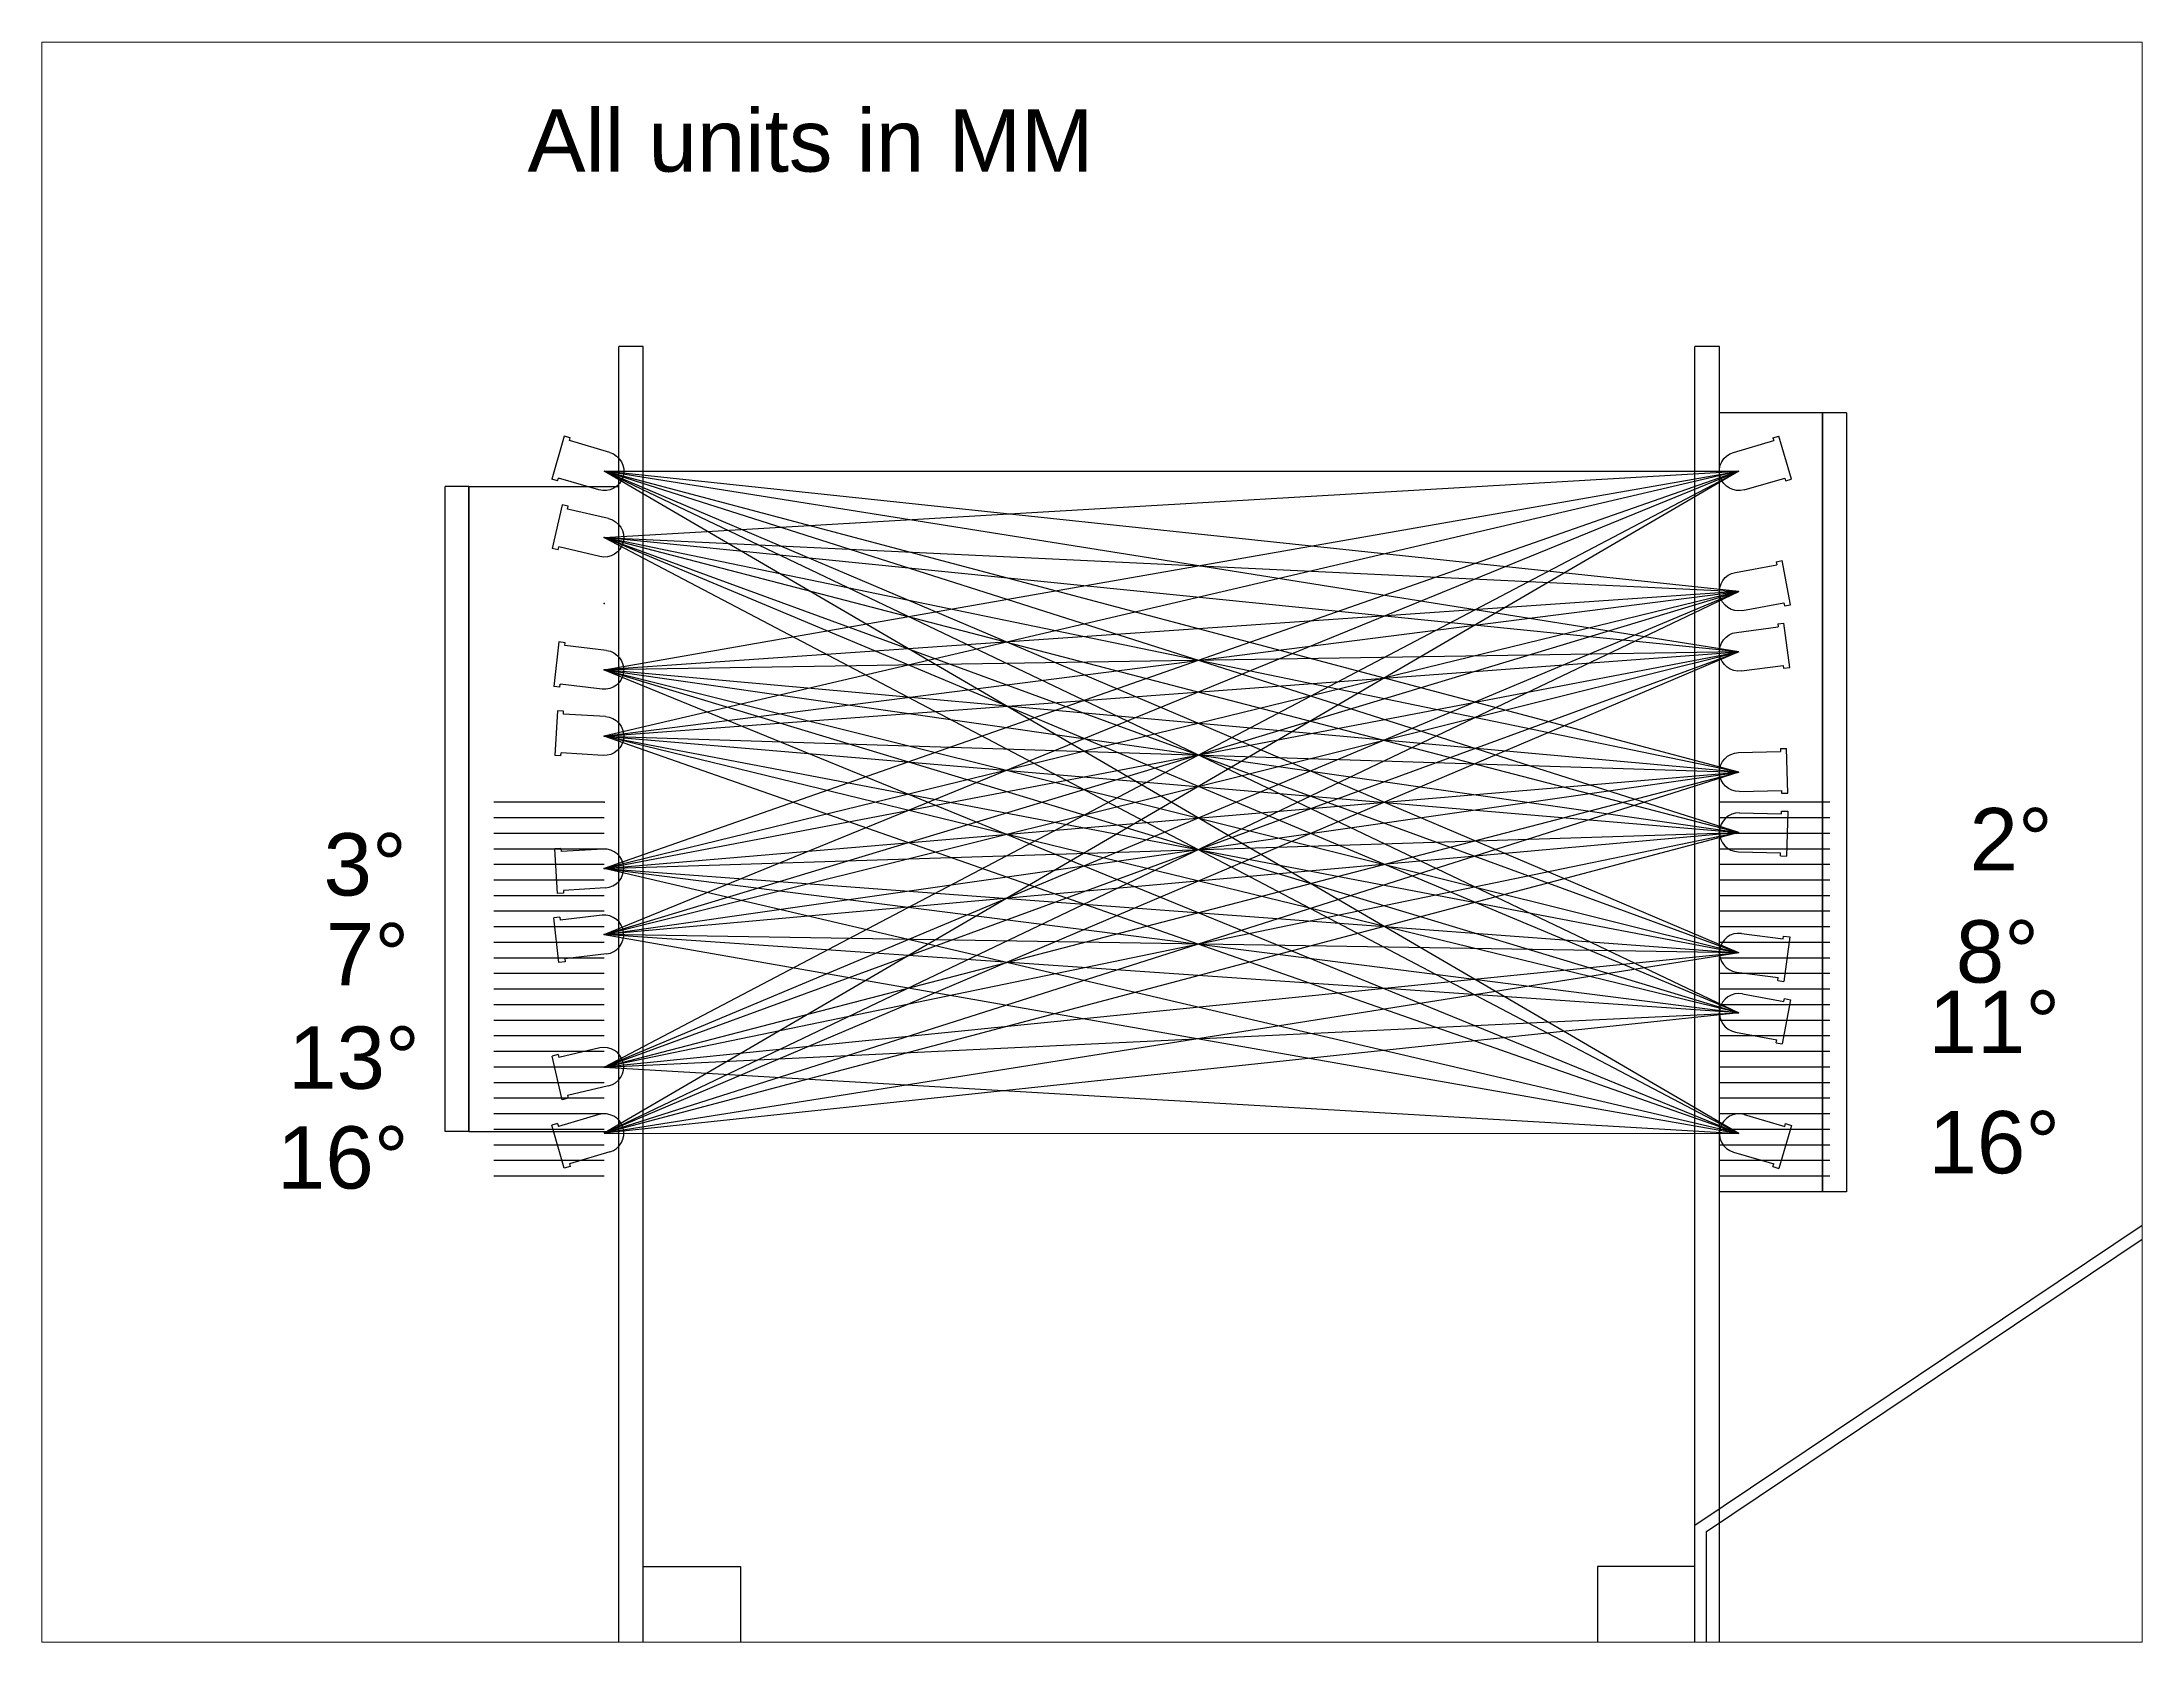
# Paper-space layout 'Sheet2' of a CAD drawing. Header units: inches. Extents: x 1.05 to 9.45, y 0.8 to 7.2.
# The model-space entities are those that its viewports show. They can reach past a viewport. Long polylines and large blocks are cut down to what shows.
import ezdxf

# ---------------------------------------------------------------- set-up
doc = ezdxf.new("R2010")
doc.units = ezdxf.units.IN
doc.header["$MEASUREMENT"] = 0
doc.linetypes.add('CENTER', pattern=[2, 1.25, -0.25, 0.25, -0.25])
for name, color, linetype in [('Dimensions', 3, 'CENTER'), ('PCB', 4, 'Continuous'), ('SenseArea', 1, 'Continuous'), ('SensorEmitter', 2, 'Continuous')]:
    doc.layers.add(name, color=color, linetype=linetype)
doc.styles.get("Standard").update_dxf_attribs({"font": 'arial.ttf', "height": 8})
doc.dimstyles.get("Standard").update_dxf_attribs({"dimtxt": 0.18, "dimasz": 0.18, "dimexe": 0.18, "dimexo": 0.0625, "dimgap": 0.09, "dimtad": 0, "dimtih": 1, "dimtoh": 1, "dimdec": 1, "dimzin": 0, "dimdsep": 46, "dimtxsty": 'Standard', "dimcen": 0.09, "dimadec": 0, "dimazin": 0, "dimtfac": 1, "dimtdec": 4, "dimtofl": 0, "dimtmove": 0, "dimatfit": 3, "dimfxl": 1, "dimtolj": 1, "dimtzin": 0, "dimarcsym": 0})

# ---------------------------------------------------------------- blocks, each defined once
blk = doc.blocks.new('Sensor')
at = {"layer": 'SensorEmitter'}
for p, q in [((21.52, -22.37), (27.27, -22.37)), ((21.52, -23.17), (21.52, -22.37)), ((21.89, -23.17), (21.52, -23.17)), ((21.89, -28.57), (21.89, -23.17)), ((26.89, -28.57), (26.89, -23.17)), ((27.27, -23.17), (26.89, -23.17)), ((27.27, -23.17), (27.27, -22.37))]:
    blk.add_line(p, q, dxfattribs=at)
blk.add_arc((24.39, -28.57), 2.5, 180, 0, dxfattribs=at)
blk = doc.blocks.new('*D77')
at = {"layer": 'Defpoints', "color": 0}
for p in [(166.9, 84.57), (186.15, 84.57), (184.99, 81.95), (169.93, 79.96), (179.81, 80.44)]:
    blk.add_point(p, dxfattribs=at)
at = {"layer": 'Dimensions', "color": 0, "insert": (169.72, 81.19), "char_height": 8, "attachment_point": 5}
blk.add_mtext('\\A1;16%%d', dxfattribs=at)
blk = doc.blocks.new('*D78')
at = {"layer": 'Defpoints', "color": 0}
for p in [(179.59, 89.21), (184.84, 90.44), (166.9, 84.57), (174.5, 85.7), (186.15, 84.57)]:
    blk.add_point(p, dxfattribs=at)
at = {"layer": 'Dimensions', "color": 0, "insert": (171.16, 94), "char_height": 8, "attachment_point": 5}
blk.add_mtext('\\A1;13%%d', dxfattribs=at)
blk = doc.blocks.new('*D79')
at = {"layer": 'Defpoints', "color": 0}
for p in [(179.22, 106.74), (184.58, 107.36), (174.17, 91.73), (166.9, 84.57), (186.15, 84.57)]:
    blk.add_point(p, dxfattribs=at)
at = {"layer": 'Dimensions', "color": 0, "insert": (172.9, 107.33), "char_height": 8, "attachment_point": 5}
blk.add_mtext('\\A1;7%%d', dxfattribs=at)
blk = doc.blocks.new('*D80')
at = {"layer": 'Defpoints', "color": 0}
for p in [(179.04, 115.53), (184.44, 115.85), (173.61, 94.77), (166.9, 84.57), (186.15, 84.57)]:
    blk.add_point(p, dxfattribs=at)
at = {"layer": 'Dimensions', "color": 0, "insert": (172.59, 118.81), "char_height": 8, "attachment_point": 5}
blk.add_mtext('\\A1;3%%d', dxfattribs=at)
blk = doc.blocks.new('*D81')
at = {"layer": 'Defpoints', "color": 0}
for p in [(366.32, 86.74), (371.5, 85.23), (363.12, 81.84), (376.37, 81.84), (381.2, 82.02)]:
    blk.add_point(p, dxfattribs=at)
at = {"layer": 'Dimensions', "color": 0, "insert": (381.72, 83.15), "char_height": 8, "attachment_point": 5}
blk.add_mtext('\\A1;16%%d', dxfattribs=at)
blk = doc.blocks.new('*D82')
at = {"layer": 'Defpoints', "color": 0}
for p in [(365.16, 97.33), (370.47, 96.35), (379.77, 86.06), (363.12, 81.84), (376.37, 81.84)]:
    blk.add_point(p, dxfattribs=at)
at = {"layer": 'Dimensions', "color": 0, "insert": (381.72, 98.66), "char_height": 8, "attachment_point": 5}
blk.add_mtext('\\A1;11%%d', dxfattribs=at)
blk = doc.blocks.new('*D83')
at = {"layer": 'Defpoints', "color": 0}
for p in [(365.29, 105.04), (370.64, 104.33), (380.17, 88.88), (363.12, 81.84), (376.37, 81.84)]:
    blk.add_point(p, dxfattribs=at)
at = {"layer": 'Dimensions', "color": 0, "insert": (382.11, 107.63), "char_height": 8, "attachment_point": 5}
blk.add_mtext('\\A1;8%%d', dxfattribs=at)
blk = doc.blocks.new('*D84')
at = {"layer": 'Defpoints', "color": 0}
for p in [(365.55, 120.48), (370.95, 120.33), (383.37, 94.56), (363.12, 81.84), (376.37, 81.84)]:
    blk.add_point(p, dxfattribs=at)
at = {"layer": 'Dimensions', "color": 0, "insert": (383.88, 122.1), "char_height": 8, "attachment_point": 5}
blk.add_mtext('\\A1;2%%d', dxfattribs=at)

msp = doc.modelspace()

# ---------------------------------------------------------------- linework, layer by layer
for p, q in [((205.15, 16.24), (205.15, 185.34)), ((208.29, 185.34), (205.15, 185.34)), ((208.29, 16.24), (208.29, 185.34)), ((343.29, 16.24), (343.29, 185.34)), ((346.43, 185.34), (343.29, 185.34)), ((346.43, 16.24), (346.43, 185.34)), ((359.68, 176.84), (346.43, 176.84)), ((359.68, 176.84), (359.68, 76.84)), ((185.9, 167.37), (205.15, 167.37)), ((185.9, 84.57), (185.9, 167.37)), ((185.9, 84.57), (205.15, 84.57)), ((359.68, 76.84), (346.43, 76.84)), ((343.29, 34.05), (400.95, 72.74)), ((344.79, 33.25), (401.41, 71.24)), ((400.95, 72.74), (466.41, 72.74)), ((401.41, 71.24), (466.41, 71.24)), ((344.79, 16.24), (344.79, 33.25)), ((208.29, 28.74), (220.79, 28.74)), ((220.79, 28.74), (220.79, 16.24)), ((343.29, 28.74), (330.79, 28.74)), ((330.79, 28.74), (330.79, 16.24))]:
    msp.add_line(p, q)
at = {"layer": 'Dimensions'}
for p, q in [((203.29, 126.84), (189.11, 126.84)), ((360.61, 126.84), (346.43, 126.84)), ((203.29, 124.84), (189.11, 124.84)), ((360.61, 124.84), (346.43, 124.84)), ((203.29, 122.84), (189.11, 122.84)), ((360.61, 122.84), (346.43, 122.84)), ((203.29, 120.84), (189.11, 120.84)), ((203.29, 118.84), (189.11, 118.84)), ((360.61, 120.84), (346.43, 120.84)), ((360.61, 118.84), (346.43, 118.84)), ((203.29, 116.84), (189.11, 116.84)), ((360.61, 116.84), (346.43, 116.84)), ((203.29, 114.84), (189.11, 114.84)), ((360.61, 114.84), (346.43, 114.84)), ((203.29, 112.84), (189.11, 112.84)), ((203.29, 110.84), (189.11, 110.84)), ((360.61, 112.84), (346.43, 112.84)), ((360.61, 110.84), (346.43, 110.84)), ((203.29, 108.84), (189.11, 108.84)), ((360.61, 108.84), (346.43, 108.84)), ((203.29, 106.84), (189.11, 106.84)), ((360.61, 106.84), (346.43, 106.84)), ((203.29, 104.84), (189.11, 104.84)), ((203.29, 102.84), (189.11, 102.84)), ((360.61, 104.84), (346.43, 104.84)), ((360.61, 102.84), (346.43, 102.84)), ((203.29, 100.84), (189.11, 100.84)), ((360.61, 100.84), (346.43, 100.84)), ((203.29, 98.84), (189.11, 98.84)), ((360.61, 98.84), (346.43, 98.84)), ((203.29, 96.84), (189.11, 96.84)), ((203.29, 94.84), (189.11, 94.84)), ((360.61, 96.84), (346.43, 96.84)), ((360.61, 94.84), (346.43, 94.84)), ((203.29, 92.84), (189.11, 92.84)), ((360.61, 92.84), (346.43, 92.84)), ((203.29, 90.84), (189.11, 90.84)), ((360.61, 90.84), (346.43, 90.84)), ((203.29, 88.84), (189.11, 88.84)), ((203.29, 86.84), (189.11, 86.84)), ((360.61, 88.84), (346.43, 88.84)), ((360.61, 86.84), (346.43, 86.84)), ((203.29, 84.84), (189.11, 84.84)), ((360.61, 84.84), (346.43, 84.84)), ((203.29, 82.84), (189.11, 82.84)), ((360.61, 82.84), (346.43, 82.84)), ((203.29, 80.84), (189.11, 80.84)), ((203.29, 78.84), (189.11, 78.84)), ((360.61, 80.84), (346.43, 80.84)), ((360.61, 78.84), (346.43, 78.84))]:
    msp.add_line(p, q, dxfattribs=at)
at = {"layer": 'PCB'}
for p, q in [((362.73, 176.84), (359.68, 176.84)), ((359.68, 76.84), (359.68, 176.84)), ((362.73, 176.84), (362.73, 76.84)), ((185.9, 167.37), (182.85, 167.37)), ((182.85, 84.57), (182.85, 167.37)), ((185.9, 167.37), (185.9, 84.57)), ((185.9, 84.57), (182.85, 84.57)), ((362.73, 76.84), (359.68, 76.84))]:
    msp.add_line(p, q, dxfattribs=at)
at = {"layer": 'SenseArea'}
for p, q in [((348.93, 169.35), (203.29, 84.35)), ((203.29, 92.85), (348.93, 169.35)), ((203.29, 109.85), (348.93, 169.35)), ((348.93, 169.35), (203.29, 135.34)), ((203.29, 143.84), (348.93, 169.35)), ((203.29, 160.84), (348.93, 169.35)), ((203.29, 169.34), (348.93, 169.35)), ((348.93, 122.97), (203.29, 169.34)), ((348.93, 107.52), (203.29, 169.34)), ((348.93, 84.34), (203.29, 169.34)), ((203.29, 169.34), (348.93, 99.79)), ((348.93, 130.71), (203.29, 169.34)), ((348.93, 146.17), (203.29, 169.34)), ((348.93, 153.9), (203.29, 169.34)), ((203.29, 160.84), (348.93, 122.97)), ((203.29, 160.84), (348.93, 107.52)), ((203.29, 160.84), (348.93, 84.34)), ((348.93, 99.79), (203.29, 160.84)), ((348.93, 130.71), (203.29, 160.84)), ((348.93, 146.17), (203.29, 160.84)), ((203.29, 160.84), (348.93, 153.9)), ((203.29, 84.35), (348.93, 153.9)), ((348.93, 153.9), (203.29, 92.85)), ((203.29, 109.85), (348.93, 153.9)), ((348.93, 153.9), (203.29, 118.35)), ((203.29, 135.34), (348.93, 153.9)), ((348.93, 153.9), (203.29, 143.84)), ((348.93, 146.17), (203.29, 84.35)), ((203.29, 118.35), (348.93, 146.17)), ((203.29, 92.85), (348.93, 146.17)), ((203.29, 109.85), (348.93, 146.17)), ((203.29, 135.34), (348.93, 146.17)), ((348.93, 146.17), (203.29, 143.84)), ((203.29, 143.84), (348.93, 84.34)), ((203.29, 143.84), (348.93, 107.52)), ((203.29, 143.84), (348.93, 122.97)), ((203.29, 143.84), (348.93, 99.79)), ((348.93, 130.71), (203.29, 143.84)), ((203.29, 135.34), (348.93, 107.52)), ((203.29, 135.34), (348.93, 122.97)), ((348.93, 99.79), (203.29, 135.34)), ((203.29, 135.34), (348.93, 130.71)), ((348.93, 130.71), (203.29, 84.35)), ((203.29, 118.35), (348.93, 130.71)), ((203.29, 92.85), (348.93, 130.71)), ((203.29, 109.85), (348.93, 130.71)), ((203.29, 118.35), (348.93, 122.97)), ((348.93, 122.97), (203.29, 109.85)), ((348.93, 122.97), (203.29, 92.85)), ((348.93, 122.97), (203.29, 84.35)), ((203.29, 118.35), (348.93, 107.52)), ((348.93, 84.34), (203.29, 118.35)), ((203.29, 118.35), (348.93, 99.79)), ((348.93, 107.52), (203.29, 109.85)), ((203.29, 109.85), (348.93, 84.34)), ((348.93, 99.79), (203.29, 109.85)), ((348.93, 107.52), (203.29, 92.85)), ((348.93, 107.52), (203.29, 84.35)), ((203.29, 92.85), (348.93, 99.79)), ((348.93, 99.79), (203.29, 84.35)), ((203.29, 92.85), (348.93, 84.34)), ((203.29, 84.35), (348.93, 84.34))]:
    msp.add_line(p, q, dxfattribs=at)
for p, q in [((348.93, 169.35), (203.29, 118.35)), ((348.93, 84.34), (203.29, 135.34))]:
    msp.add_line(p, q, dxfattribs=at).dxf.unprotected_set("ltscale", 0)
for p in [(203.29, 160.84), (203.29, 152.34), (203.29, 143.84), (203.29, 135.34), (203.29, 126.84), (203.29, 118.35), (203.29, 109.85), (203.29, 92.85)]:
    msp.add_point(p, dxfattribs=at)

# ---------------------------------------------------------------- block references
at = {"xscale": -1}
for p, rotation in [((182.7, 200.76), 73.73417966849193), ((383.19, 153.94), 286.2697228903298), ((181, 191.06), 76.8618927733138), ((381.48, 135.13), 280.5221403902311), ((380.47, 125.75), 277.558011108374), ((177.74, 171.38), 83.34338798980625), ((176.19, 161.36), 86.66040913783166), ((378.14, 107.09), 271.5220174740451)]:
    msp.add_blockref('Sensor', p, dxfattribs=dict(at, rotation=rotation))
for p, rotation in [((378.14, 146.6), 268.4779825259549), ((176.19, 92.33), 93.33959086216834), ((177.74, 82.31), 96.65661201019374), ((380.47, 127.94), 262.441988891626), ((381.48, 118.56), 259.4778596097689), ((181, 62.62), 103.1381072266862), ((182.7, 52.93), 106.2658203315081), ((383.19, 99.75), 253.7302771096702)]:
    msp.add_blockref('Sensor', p, dxfattribs=dict(rotation=rotation))

# ---------------------------------------------------------------- texts
msp.add_text('All units in MM', height=8).set_placement((193.44, 207.79))

# ---------------------------------------------------------------- dimensions: what is measured, and where the dimension line sits
at = {"layer": 'Dimensions'}
for base, line1, line2, picture, middle in [((383.37, 94.56), ((365.55, 120.48), (370.95, 120.33)), ((376.37, 81.84), (363.12, 81.84)), '*D84', (383.88, 122.1)), ((173.61, 94.77), ((184.44, 115.85), (179.04, 115.53)), ((166.9, 84.57), (186.15, 84.57)), '*D80', (172.59, 118.81)), ((174.17, 91.73), ((184.58, 107.36), (179.22, 106.74)), ((166.9, 84.57), (186.15, 84.57)), '*D79', (172.9, 107.33)), ((380.17, 88.88), ((365.29, 105.04), (370.64, 104.33)), ((376.37, 81.84), (363.12, 81.84)), '*D83', (382.11, 107.63)), ((379.7702, 86.0604), ((365.1626, 97.3345), (370.4718, 96.3484)), ((376.3691, 81.8441), (363.1191, 81.8441)), '*D82', (381.723, 98.656)), ((174.5, 85.7), ((184.84, 90.44), (179.59, 89.21)), ((166.9, 84.57), (186.15, 84.57)), '*D78', (171.16, 94)), ((169.93, 79.96), ((184.99, 81.95), (179.81, 80.44)), ((166.9, 84.57), (186.15, 84.57)), '*D77', (169.72, 81.19)), ((381.2, 82.02), ((366.32, 86.74), (371.5, 85.23)), ((376.37, 81.84), (363.12, 81.84)), '*D81', (381.72, 83.15))]:
    dim = msp.add_angular_dim_2l(base=base, line1=line1, line2=line2, dimstyle='Standard', override={"dimse1": 1, "dimse2": 1, "dimsd1": 1, "dimsd2": 1}, dxfattribs=at)
    dim.commit()
    dim.dimension.update_dxf_attribs({"geometry": picture, "text_midpoint": middle, "dimtype": 162})

psp = doc.layouts.new('Sheet2')

# ---------------------------------------------------------------- viewports
at = {"layer": '0', "view_target_point": (277.3575, 113.0446)}
psp.add_viewport(center=(5.25, 4), size=(8.4, 6.4), view_center_point=(-11.462, 8.6941), view_height=205.384849, dxfattribs=at)

doc.saveas('drawing.dxf')
